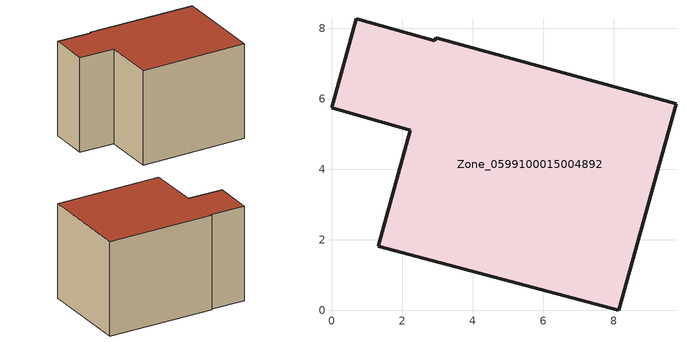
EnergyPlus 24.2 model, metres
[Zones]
Zone_0599100015004892
 floor ground (C_G): 1.32,1.81 2.23,5.11 0,5.75 0.7,8.27 2.92,7.64 2.96,7.73 9.77,5.85 8.15,0 z0.95
 wall outside (C_F): 2.23,5.11 1.32,1.81 8.15,0 9.77,5.85 2.96,7.73 2.92,7.64 0.7,8.27 0,5.75 2.23,5.11 z0.95:7.18
 roof outside (C_R): 0.7,8.27 0,5.75 2.23,5.11 1.32,1.81 8.15,0 9.77,5.85 2.96,7.73 2.92,7.64 z7.18
[BUILDING]
Pand.0599100015004892: North Axis=0; Terrain=City; Loads Convergence Tolerance Value=0.04; Temperature Convergence Tolerance Value=0.4; Solar Distribution=FullExterior; Maximum Number of Warmup Days=25; Minimum Number of Warmup Days=1
[Site:Location]
Rotterdam.The.Hague.AP_ZH_NLD Design_Conditions: Latitude=51.96; Longitude=4.45; Time Zone=1; Elevation=-4.5
[SITE:GROUNDTEMPERATURE:BUILDINGSURFACE]
18, 18, 18, 18, 18, 18, 18, 18, 18, 18, 18, 18
[MATERIAL] Thermal Absorptance=0.9; Solar Absorptance=0.7; Visible Absorptance=0.7
Name | Roughness | Thickness | Conductivity | Density | Specific Heat
G.TC.1946-1964 | MediumSmooth | 0.15 | 1 | 540 | 1210
F.TC.1946-1964 | Rough | 0.3 | 0.857143 | 1920 | 840
R.TC.1946-1964 | MediumRough | 0.2 | 0.235294 | 1500 | 1000
[CONSTRUCTION]
C_G: G.TC.1946-1964
C_F: F.TC.1946-1964
C_R: R.TC.1946-1964
[ZONE]
Zone_0599100015004892: Type=1; Multiplier=1; Ceiling Height=Autocalculate; Volume=Autocalculate; Floor Area=autocalculate; Part of Total Floor Area=Yes
[ZONEINFILTRATION:DESIGNFLOWRATE]
Infil_Zone_0599100015004892: Zone or ZoneList or Space or SpaceList=Zone_0599100015004892; Schedule=AlwaysOn; Design Flow Rate Calculation Method=Flow/Area; Flow Rate per Floor Area=0.003; Constant Term Coefficient=1; Temperature Term Coefficient=0; Velocity Term Coefficient=0; Velocity Squared Term Coefficient=0
[HVACTEMPLATE:ZONE:IDEALLOADSAIRSYSTEM]
Zone_0599100015004892: Maximum Heating Supply Air Temperature=50; Minimum Cooling Supply Air Temperature=13; Maximum Heating Supply Air Humidity Ratio=0.0156; Minimum Cooling Supply Air Humidity Ratio=0.0077; Heating Limit=NoLimit; Cooling Limit=NoLimit; Dehumidification Control Type=ConstantSensibleHeatRatio; Cooling Sensible Heat Ratio=0.7; Dehumidification Setpoint=60; Humidification Control Type=None; Humidification Setpoint=30; Outdoor Air Method=None; Outdoor Air Flow Rate per Person=0.00944; Outdoor Air Flow Rate per Zone Floor Area=0; Outdoor Air Flow Rate per Zone=0; Demand Controlled Ventilation Type=None; Outdoor Air Economizer Type=NoEconomizer; Heat Recovery Type=None; Sensible Heat Recovery Effectiveness=0.7; Latent Heat Recovery Effectiveness=0.65
[ZONECONTROL:THERMOSTAT]
ThermostatControl_Zone_0599100015004892: Zone or ZoneList=Zone_0599100015004892; Control Type Schedule=DualSetpointControlType; Control 1=Thermostat_Zone_0599100015004892; Temperature Difference Between Cutout And Setpoint=0
[THERMOSTATSETPOINT:DUALSETPOINT]
Thermostat_Zone_0599100015004892: Heating Setpoint Temperature Schedule=HeatingSetpoint_Zone_0599100015004892; Cooling Setpoint Temperature Schedule=CoolingSetpoint_Zone_0599100015004892
[SCHEDULE:COMPACT]
HeatingSetpoint_Zone_0599100015004892: Through: 12/31, For: AllDays, Until: 24:00, 21
CoolingSetpoint_Zone_0599100015004892: Through: 12/31, For: AllDays, Until: 24:00, 24
DualSetpointControlType: Through: 12/31, For: AllDays, Until: 24:00, 4
AlwaysOn: Through: 12/31, For: AllDays, Until: 24:00, 1
